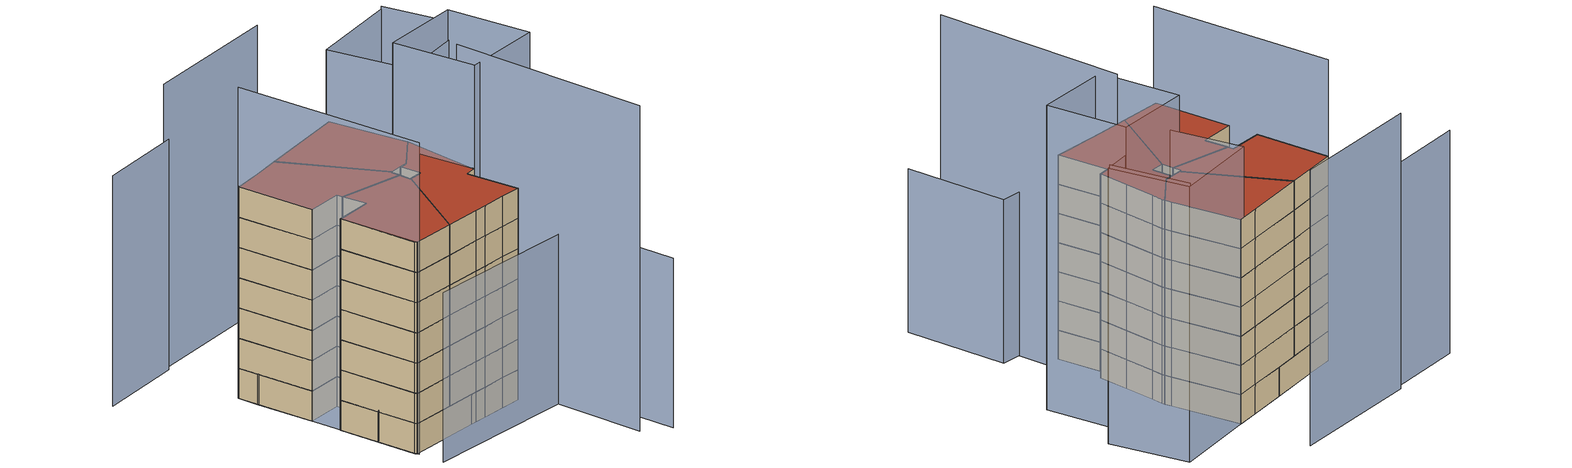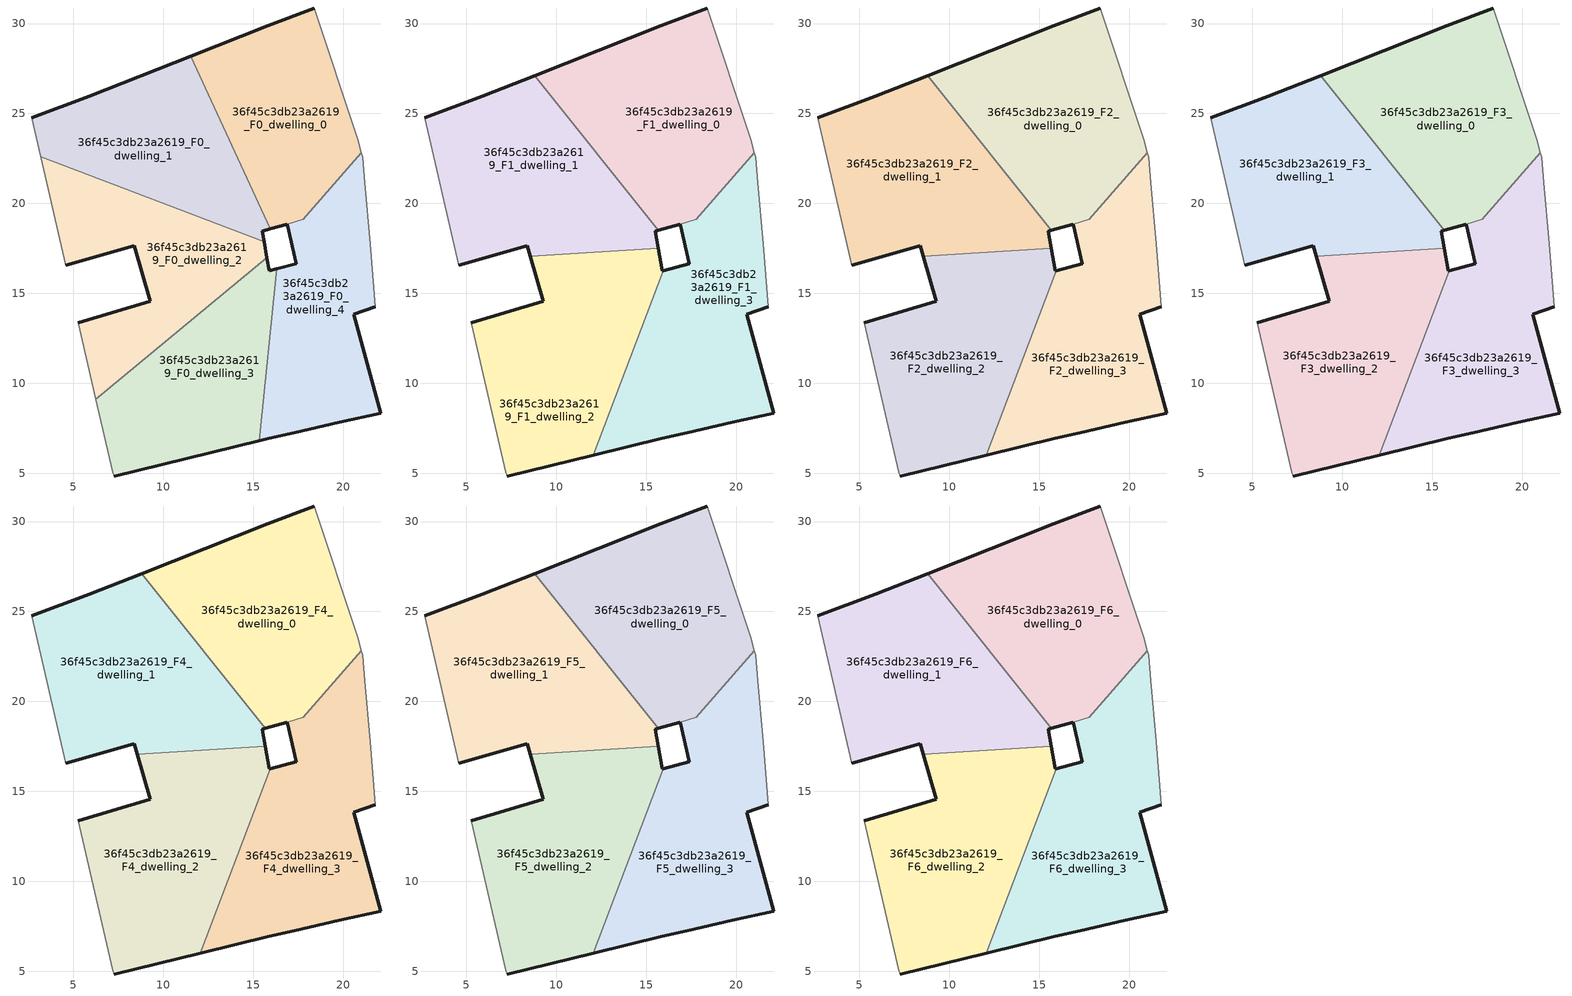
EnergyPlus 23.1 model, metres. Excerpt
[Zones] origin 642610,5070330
36f45c3db23a2619_F0_dwelling_0
 floor ground (EU_floor_Construction): 17.78,19.11 21.02,22.83 20.8,23.56 18.4,30.86 15.8,29.86 11.53,28.18 15.94,18.58 z0
 wall outside (EU_wall_Construction): 16.89,18.85 15.94,18.58 / 11.53,28.18 15.8,29.86 18.4,30.86 z0:3; 16.89,18.85,3 16.9,18.85,0 16.89,18.85,0
 wall adiabatic (EU_wall_Construction): 18.4,30.86 20.8,23.56 21.02,22.83 z0:3
 wall to 36f45c3db23a2619_F0_dwelling_4 (EU_wall_Construction): 21.02,22.83 17.78,19.11 16.9,18.85 z0:3
 wall to 36f45c3db23a2619_F0_dwelling_1 (EU_wall_Construction): 15.94,18.58 11.53,28.18 z0:3
36f45c3db23a2619_F0_dwelling_1
 floor ground (EU_floor_Construction): 15.6,17.86 15.49,18.46 15.94,18.58 11.53,28.18 5.89,25.96 2.69,24.76 3.19,22.59 z0
 wall outside (EU_wall_Construction): 15.94,18.58 15.49,18.46 15.6,17.86 / 2.69,24.76 5.89,25.96 11.53,28.18 z0:3
 wall adiabatic (EU_wall_Construction): 3.19,22.59 2.69,24.76 z0:3
 wall to 36f45c3db23a2619_F0_dwelling_2 (EU_wall_Construction): 15.6,17.86 3.19,22.59 z0:3
36f45c3db23a2619_F0_dwelling_2
 floor ground (EU_floor_Construction): 15.76,16.99 15.6,17.86 3.19,22.59 4.59,16.56 8.39,17.66 9.29,14.55 5.29,13.35 6.26,9.12 z0
 wall outside (EU_wall_Construction): 15.6,17.86 15.76,16.99 / 5.29,13.35 9.29,14.55 8.39,17.66 4.59,16.56 z0:3
 wall adiabatic (EU_wall_Construction): 4.59,16.56 3.19,22.59 / 6.26,9.12 5.29,13.35 z0:3
 wall to 36f45c3db23a2619_F0_dwelling_3 (EU_wall_Construction): 15.76,16.99 6.25,9.12 z0:3
36f45c3db23a2619_F0_dwelling_3
 floor ground (EU_floor_Construction): 15.35,6.81 16.31,16.36 15.89,16.25 15.76,16.99 6.26,9.12 7.19,5.05 7.28,4.85 z0
 wall outside (EU_wall_Construction): 15.76,16.99 15.89,16.25 16.31,16.36 / 15.35,6.81 7.28,4.85 z0:3
 wall adiabatic (EU_wall_Construction): 7.28,4.85 7.19,5.05 6.26,9.12 z0:3
 wall to 36f45c3db23a2619_F0_dwelling_4 (EU_wall_Construction): 16.31,16.36 15.35,6.81 z0:3
36f45c3db23a2619_F0_dwelling_4
 floor ground (EU_floor_Construction): 22.1,8.34 20.6,13.85 21.8,14.25 21.5,17.75 21.2,21.15 21.1,22.55 21.02,22.83 17.78,19.11 16.9,18.85 17.4,16.65 16.31,16.36 15.35,6.81 15.89,6.95 17.29,7.25 19.79,7.84 z0
 wall outside (EU_wall_Construction): 16.31,16.36 17.4,16.65 16.9,18.85 / 21.8,14.25 20.6,13.85 22.1,8.34 19.79,7.84 17.29,7.25 15.89,6.95 15.35,6.81 z0:3
 wall adiabatic (EU_wall_Construction): 21.02,22.83 21.1,22.55 21.2,21.15 21.5,17.75 21.8,14.25 z0:3
36f45c3db23a2619_F1_dwelling_0
 floor to 36f45c3db23a2619_F0_dwelling_0 (EU_floor_Construction): 17.78,19.11 21.02,22.83 20.8,23.56 18.4,30.86 15.8,29.86 11.53,28.18 15.94,18.58 z3
 floor to 36f45c3db23a2619_F0_dwelling_1 (EU_floor_Construction): 15.94,18.58 11.53,28.18 8.8,27.11 15.66,18.5 z3
 wall outside (EU_wall_Construction): 16.89,18.85 15.66,18.5 / 8.8,27.11 15.8,29.86 18.4,30.86 z3:6; 16.89,18.85,6 16.9,18.85,3 16.89,18.85,3
 wall adiabatic (EU_wall_Construction): 18.4,30.86 20.8,23.56 21.02,22.83 z3:6
 wall to 36f45c3db23a2619_F1_dwelling_3 (EU_wall_Construction): 21.02,22.83 17.78,19.11 16.9,18.85 z3:6
 wall to 36f45c3db23a2619_F1_dwelling_1 (EU_wall_Construction): 15.66,18.5 8.8,27.11 z3:6
36f45c3db23a2619_F1_dwelling_1
 floor to 36f45c3db23a2619_F0_dwelling_1 (EU_floor_Construction): 15.6,17.86 15.49,18.46 15.66,18.5 8.8,27.11 5.89,25.96 2.69,24.76 3.19,22.59 z3
 floor to 36f45c3db23a2619_F0_dwelling_2 (EU_floor_Construction): 15.67,17.5 15.6,17.86 3.19,22.59 4.59,16.56 8.39,17.66 8.56,17.06 z3
 wall outside (EU_wall_Construction): 2.69,24.76 5.89,25.96 8.8,27.11 / 15.66,18.5 15.49,18.46 15.67,17.5 / 8.56,17.06 8.39,17.66 4.59,16.56 z3:6
 wall adiabatic (EU_wall_Construction): 4.59,16.56 2.69,24.76 z3:6
 wall to 36f45c3db23a2619_F1_dwelling_2 (EU_wall_Construction): 15.67,17.5 8.56,17.06 z3:6
36f45c3db23a2619_F1_dwelling_2
 floor to 36f45c3db23a2619_F0_dwelling_2 (EU_floor_Construction): 15.76,16.99 15.67,17.5 8.56,17.06 9.29,14.55 5.28,13.35 6.25,9.12 z3
 floor to 36f45c3db23a2619_F0_dwelling_3 (EU_floor_Construction): 12.07,6.01 15.94,16.27 15.89,16.25 15.76,16.99 6.25,9.12 7.19,5.05 7.28,4.85 z3
 wall outside (EU_wall_Construction): 5.29,13.35 9.29,14.55 8.56,17.06 / 15.67,17.5 15.89,16.25 15.94,16.27 / 12.07,6.01 7.28,4.85 z3:6
 wall adiabatic (EU_wall_Construction): 7.28,4.85 7.19,5.05 5.29,13.35 z3:6
 wall to 36f45c3db23a2619_F1_dwelling_3 (EU_wall_Construction): 15.94,16.27 12.07,6.01 z3:6
36f45c3db23a2619_F1_dwelling_3
 floor to 36f45c3db23a2619_F0_dwelling_3 (EU_floor_Construction): 15.35,6.81 16.3,16.36 15.94,16.27 12.07,6.01 z3
 floor to 36f45c3db23a2619_F0_dwelling_4 (EU_floor_Construction): 19.79,7.84 16.3,16.36 15.35,6.81 15.89,6.95 17.29,7.25 z3; 22.1,8.34 20.6,13.85 21.8,14.25 21.5,17.75 21.2,21.15 21.1,22.55 21.02,22.83 17.78,19.11 16.9,18.85 17.4,16.65 16.3,16.36 19.79,7.84 z3
 wall outside (EU_wall_Construction): 15.94,16.27 17.4,16.65 16.9,18.85 / 21.8,14.25 20.6,13.85 22.1,8.34 19.79,7.84 17.29,7.25 15.89,6.95 12.07,6.01 z3:6
 wall adiabatic (EU_wall_Construction): 21.02,22.83 21.1,22.55 21.2,21.15 21.5,17.75 21.8,14.25 z3:6
36f45c3db23a2619_F2_dwelling_0
 floor to 36f45c3db23a2619_F1_dwelling_0 (EU_floor_Construction): 17.78,19.11 21.02,22.83 20.8,23.56 18.4,30.86 15.8,29.86 8.8,27.11 15.66,18.5 z6
 wall outside (EU_wall_Construction): 16.89,18.85 15.66,18.5 / 8.8,27.11 15.8,29.86 18.4,30.86 z6:9; 16.89,18.85,9 16.9,18.85,6 16.89,18.85,6
 wall adiabatic (EU_wall_Construction): 18.4,30.86 20.8,23.56 21.02,22.83 z6:9
 wall to 36f45c3db23a2619_F2_dwelling_3 (EU_wall_Construction): 21.02,22.83 17.78,19.11 16.9,18.85 z6:9
 wall to 36f45c3db23a2619_F2_dwelling_1 (EU_wall_Construction): 15.66,18.5 8.8,27.11 z6:9
36f45c3db23a2619_F2_dwelling_1
 floor to 36f45c3db23a2619_F1_dwelling_1 (EU_floor_Construction): 15.67,17.5 15.49,18.46 15.66,18.5 8.8,27.11 5.89,25.96 2.69,24.76 4.59,16.56 8.39,17.66 8.56,17.06 z6
 wall outside (EU_wall_Construction): 2.69,24.76 5.89,25.96 8.8,27.11 / 15.66,18.5 15.49,18.46 15.67,17.5 / 8.56,17.06 8.39,17.66 4.59,16.56 z6:9
 wall adiabatic (EU_wall_Construction): 4.59,16.56 2.69,24.76 z6:9
 wall to 36f45c3db23a2619_F2_dwelling_2 (EU_wall_Construction): 15.67,17.5 8.56,17.06 z6:9
36f45c3db23a2619_F2_dwelling_2
 floor to 36f45c3db23a2619_F1_dwelling_2 (EU_floor_Construction): 12.07,6.01 15.94,16.27 15.89,16.25 15.67,17.5 8.56,17.06 9.29,14.55 5.28,13.35 7.19,5.05 7.28,4.85 z6
 wall outside (EU_wall_Construction): 5.29,13.35 9.29,14.55 8.56,17.06 / 15.67,17.5 15.89,16.25 15.94,16.27 / 12.07,6.01 7.28,4.85 z6:9
 wall adiabatic (EU_wall_Construction): 7.28,4.85 7.19,5.05 5.29,13.35 z6:9
 wall to 36f45c3db23a2619_F2_dwelling_3 (EU_wall_Construction): 15.94,16.27 12.07,6.01 z6:9
36f45c3db23a2619_F2_dwelling_3
 floor to 36f45c3db23a2619_F1_dwelling_3 (EU_floor_Construction): 22.1,8.34 20.6,13.85 21.8,14.25 21.5,17.75 21.2,21.15 21.1,22.55 21.02,22.83 17.78,19.11 16.9,18.85 17.4,16.65 15.94,16.27 12.07,6.01 15.89,6.95 17.29,7.25 19.79,7.84 z6
 wall outside (EU_wall_Construction): 15.94,16.27 17.4,16.65 16.9,18.85 / 21.8,14.25 20.6,13.85 22.1,8.34 19.79,7.84 17.29,7.25 15.89,6.95 12.07,6.01 z6:9
 wall adiabatic (EU_wall_Construction): 21.02,22.83 21.1,22.55 21.2,21.15 21.5,17.75 21.8,14.25 z6:9
36f45c3db23a2619_F3_dwelling_0
 floor to 36f45c3db23a2619_F2_dwelling_0 (EU_floor_Construction): 17.78,19.11 21.02,22.83 20.8,23.56 18.4,30.86 15.8,29.86 8.8,27.11 15.66,18.5 z9
 wall outside (EU_wall_Construction): 16.89,18.85 15.66,18.5 / 8.8,27.11 15.8,29.86 18.4,30.86 z9:12; 16.89,18.85,12 16.9,18.85,9 16.89,18.85,9
 wall adiabatic (EU_wall_Construction): 18.4,30.86 20.8,23.56 21.02,22.83 z9:12
 wall to 36f45c3db23a2619_F3_dwelling_3 (EU_wall_Construction): 21.02,22.83 17.78,19.11 16.9,18.85 z9:12
 wall to 36f45c3db23a2619_F3_dwelling_1 (EU_wall_Construction): 15.66,18.5 8.8,27.11 z9:12
36f45c3db23a2619_F3_dwelling_1
 floor to 36f45c3db23a2619_F2_dwelling_1 (EU_floor_Construction): 15.67,17.5 15.49,18.46 15.66,18.5 8.8,27.11 5.89,25.96 2.69,24.76 4.59,16.56 8.39,17.66 8.56,17.06 z9
 wall outside (EU_wall_Construction): 2.69,24.76 5.89,25.96 8.8,27.11 / 15.66,18.5 15.49,18.46 15.67,17.5 / 8.56,17.06 8.39,17.66 4.59,16.56 z9:12
 wall adiabatic (EU_wall_Construction): 4.59,16.56 2.69,24.76 z9:12
 wall to 36f45c3db23a2619_F3_dwelling_2 (EU_wall_Construction): 15.67,17.5 8.56,17.06 z9:12
36f45c3db23a2619_F3_dwelling_2
 floor to 36f45c3db23a2619_F2_dwelling_2 (EU_floor_Construction): 12.07,6.01 15.94,16.27 15.89,16.25 15.67,17.5 8.56,17.06 9.29,14.55 5.28,13.35 7.19,5.05 7.28,4.85 z9
 wall outside (EU_wall_Construction): 5.29,13.35 9.29,14.55 8.56,17.06 / 15.67,17.5 15.89,16.25 15.94,16.27 / 12.07,6.01 7.28,4.85 z9:12
 wall adiabatic (EU_wall_Construction): 7.28,4.85 7.19,5.05 5.29,13.35 z9:12
 wall to 36f45c3db23a2619_F3_dwelling_3 (EU_wall_Construction): 15.94,16.27 12.07,6.01 z9:12
36f45c3db23a2619_F3_dwelling_3
 floor to 36f45c3db23a2619_F2_dwelling_3 (EU_floor_Construction): 22.1,8.34 20.6,13.85 21.8,14.25 21.5,17.75 21.2,21.15 21.1,22.55 21.02,22.83 17.78,19.11 16.9,18.85 17.4,16.65 15.94,16.27 12.07,6.01 15.89,6.95 17.29,7.25 19.79,7.84 z9
 wall outside (EU_wall_Construction): 15.94,16.27 17.4,16.65 16.9,18.85 / 21.8,14.25 20.6,13.85 22.1,8.34 19.79,7.84 17.29,7.25 15.89,6.95 12.07,6.01 z9:12
 wall adiabatic (EU_wall_Construction): 21.02,22.83 21.1,22.55 21.2,21.15 21.5,17.75 21.8,14.25 z9:12
36f45c3db23a2619_F4_dwelling_0
 floor to 36f45c3db23a2619_F3_dwelling_0 (EU_floor_Construction): 17.78,19.11 21.02,22.83 20.8,23.56 18.4,30.86 15.8,29.86 8.8,27.11 15.66,18.5 z12
 wall outside (EU_wall_Construction): 16.89,18.85 15.66,18.5 / 8.8,27.11 15.8,29.86 18.4,30.86 z12:15; 16.89,18.85,15 16.9,18.85,12 16.89,18.85,12
 wall adiabatic (EU_wall_Construction): 18.4,30.86 20.8,23.56 21.02,22.83 z12:15
 wall to 36f45c3db23a2619_F4_dwelling_3 (EU_wall_Construction): 21.02,22.83 17.78,19.11 16.9,18.85 z12:15
 wall to 36f45c3db23a2619_F4_dwelling_1 (EU_wall_Construction): 15.66,18.5 8.8,27.11 z12:15
36f45c3db23a2619_F4_dwelling_1
 floor to 36f45c3db23a2619_F3_dwelling_1 (EU_floor_Construction): 15.67,17.5 15.49,18.46 15.66,18.5 8.8,27.11 5.89,25.96 2.69,24.76 4.59,16.56 8.39,17.66 8.56,17.06 z12
 wall outside (EU_wall_Construction): 2.69,24.76 5.89,25.96 8.8,27.11 / 15.66,18.5 15.49,18.46 15.67,17.5 / 8.56,17.06 8.39,17.66 4.59,16.56 z12:15
 wall adiabatic (EU_wall_Construction): 4.59,16.56 2.69,24.76 z12:15
 wall to 36f45c3db23a2619_F4_dwelling_2 (EU_wall_Construction): 15.67,17.5 8.56,17.06 z12:15
36f45c3db23a2619_F4_dwelling_2
 floor to 36f45c3db23a2619_F3_dwelling_2 (EU_floor_Construction): 12.07,6.01 15.94,16.27 15.89,16.25 15.67,17.5 8.56,17.06 9.29,14.55 5.28,13.35 7.19,5.05 7.28,4.85 z12
 wall outside (EU_wall_Construction): 5.29,13.35 9.29,14.55 8.56,17.06 / 15.67,17.5 15.89,16.25 15.94,16.27 / 12.07,6.01 7.28,4.85 z12:15
 wall adiabatic (EU_wall_Construction): 7.28,4.85 7.19,5.05 5.29,13.35 z12:15
 wall to 36f45c3db23a2619_F4_dwelling_3 (EU_wall_Construction): 15.94,16.27 12.07,6.01 z12:15
36f45c3db23a2619_F4_dwelling_3
 floor to 36f45c3db23a2619_F3_dwelling_3 (EU_floor_Construction): 22.1,8.34 20.6,13.85 21.8,14.25 21.5,17.75 21.2,21.15 21.1,22.55 21.02,22.83 17.78,19.11 16.9,18.85 17.4,16.65 15.94,16.27 12.07,6.01 15.89,6.95 17.29,7.25 19.79,7.84 z12
 wall outside (EU_wall_Construction): 15.94,16.27 17.4,16.65 16.9,18.85 / 21.8,14.25 20.6,13.85 22.1,8.34 19.79,7.84 17.29,7.25 15.89,6.95 12.07,6.01 z12:15
 wall adiabatic (EU_wall_Construction): 21.02,22.83 21.1,22.55 21.2,21.15 21.5,17.75 21.8,14.25 z12:15
36f45c3db23a2619_F5_dwelling_0
 floor to 36f45c3db23a2619_F4_dwelling_0 (EU_floor_Construction): 17.78,19.11 21.02,22.83 20.8,23.56 18.4,30.86 15.8,29.86 8.8,27.11 15.66,18.5 z15
 wall outside (EU_wall_Construction): 16.89,18.85 15.66,18.5 / 8.8,27.11 15.8,29.86 18.4,30.86 z15:18; 16.89,18.85,18 16.9,18.85,15 16.89,18.85,15
 wall adiabatic (EU_wall_Construction): 18.4,30.86 20.8,23.56 21.02,22.83 z15:18
 wall to 36f45c3db23a2619_F5_dwelling_3 (EU_wall_Construction): 21.02,22.83 17.78,19.11 16.9,18.85 z15:18
 wall to 36f45c3db23a2619_F5_dwelling_1 (EU_wall_Construction): 15.66,18.5 8.8,27.11 z15:18
36f45c3db23a2619_F5_dwelling_1
 floor to 36f45c3db23a2619_F4_dwelling_1 (EU_floor_Construction): 15.67,17.5 15.49,18.46 15.66,18.5 8.8,27.11 5.89,25.96 2.69,24.76 4.59,16.56 8.39,17.66 8.56,17.06 z15
 wall outside (EU_wall_Construction): 2.69,24.76 5.89,25.96 8.8,27.11 / 15.66,18.5 15.49,18.46 15.67,17.5 / 8.56,17.06 8.39,17.66 4.59,16.56 z15:18
 wall adiabatic (EU_wall_Construction): 4.59,16.56 2.69,24.76 z15:18
 wall to 36f45c3db23a2619_F5_dwelling_2 (EU_wall_Construction): 15.67,17.5 8.56,17.06 z15:18
36f45c3db23a2619_F5_dwelling_2
 floor to 36f45c3db23a2619_F4_dwelling_2 (EU_floor_Construction): 12.07,6.01 15.94,16.27 15.89,16.25 15.67,17.5 8.56,17.06 9.29,14.55 5.28,13.35 7.19,5.05 7.28,4.85 z15
 wall outside (EU_wall_Construction): 5.29,13.35 9.29,14.55 8.56,17.06 / 15.67,17.5 15.89,16.25 15.94,16.27 / 12.07,6.01 7.28,4.85 z15:18
 wall adiabatic (EU_wall_Construction): 7.28,4.85 7.19,5.05 5.29,13.35 z15:18
 wall to 36f45c3db23a2619_F5_dwelling_3 (EU_wall_Construction): 15.94,16.27 12.07,6.01 z15:18
36f45c3db23a2619_F5_dwelling_3
 floor to 36f45c3db23a2619_F4_dwelling_3 (EU_floor_Construction): 22.1,8.34 20.6,13.85 21.8,14.25 21.5,17.75 21.2,21.15 21.1,22.55 21.02,22.83 17.78,19.11 16.9,18.85 17.4,16.65 15.94,16.27 12.07,6.01 15.89,6.95 17.29,7.25 19.79,7.84 z15
 wall outside (EU_wall_Construction): 15.94,16.27 17.4,16.65 16.9,18.85 / 21.8,14.25 20.6,13.85 22.1,8.34 19.79,7.84 17.29,7.25 15.89,6.95 12.07,6.01 z15:18
 wall adiabatic (EU_wall_Construction): 21.02,22.83 21.1,22.55 21.2,21.15 21.5,17.75 21.8,14.25 z15:18
36f45c3db23a2619_F6_dwelling_0
 floor to 36f45c3db23a2619_F5_dwelling_0 (EU_floor_Construction): 17.78,19.11 21.02,22.83 20.8,23.56 18.4,30.86 15.8,29.86 8.8,27.11 15.66,18.5 z18
 wall outside (EU_wall_Construction): 16.89,18.85 15.66,18.5 / 8.8,27.11 15.8,29.86 18.4,30.86 z18:21; 16.89,18.85,21 16.9,18.85,18 16.89,18.85,18
 wall adiabatic (EU_wall_Construction): 18.4,30.86 20.8,23.56 21.02,22.83 z18:21
 wall to 36f45c3db23a2619_F6_dwelling_3 (EU_wall_Construction): 21.02,22.83 17.78,19.11 16.9,18.85 z18:21
 wall to 36f45c3db23a2619_F6_dwelling_1 (EU_wall_Construction): 15.66,18.5 8.8,27.11 z18:21
 roof outside (EU_roof_Construction): 18.4,30.86 20.8,23.56 21.02,22.83 17.78,19.11 15.66,18.5 8.8,27.11 15.8,29.86 z21
36f45c3db23a2619_F6_dwelling_1
 floor to 36f45c3db23a2619_F5_dwelling_1 (EU_floor_Construction): 15.67,17.5 15.49,18.46 15.66,18.5 8.8,27.11 5.89,25.96 2.69,24.76 4.59,16.56 8.39,17.66 8.56,17.06 z18
 wall outside (EU_wall_Construction): 2.69,24.76 5.89,25.96 8.8,27.11 / 15.66,18.5 15.49,18.46 15.67,17.5 / 8.56,17.06 8.39,17.66 4.59,16.56 z18:21
 wall adiabatic (EU_wall_Construction): 4.59,16.56 2.69,24.76 z18:21
 wall to 36f45c3db23a2619_F6_dwelling_2 (EU_wall_Construction): 15.67,17.5 8.56,17.06 z18:21
 roof outside (EU_roof_Construction): 8.8,27.11 15.66,18.5 15.49,18.46 15.67,17.5 8.56,17.06 8.39,17.66 4.59,16.56 2.69,24.76 5.89,25.96 z21
36f45c3db23a2619_F6_dwelling_2
 floor to 36f45c3db23a2619_F5_dwelling_2 (EU_floor_Construction): 12.07,6.01 15.94,16.27 15.89,16.25 15.67,17.5 8.56,17.06 9.29,14.55 5.28,13.35 7.19,5.05 7.28,4.85 z18
 wall outside (EU_wall_Construction): 5.29,13.35 9.29,14.55 8.56,17.06 / 15.67,17.5 15.89,16.25 15.94,16.27 / 12.07,6.01 7.28,4.85 z18:21
 wall adiabatic (EU_wall_Construction): 7.28,4.85 7.19,5.05 5.29,13.35 z18:21
 wall to 36f45c3db23a2619_F6_dwelling_3 (EU_wall_Construction): 15.94,16.27 12.07,6.01 z18:21
 roof outside (EU_roof_Construction): 15.67,17.5 15.89,16.25 15.94,16.27 12.07,6.01 7.28,4.85 7.19,5.05 5.29,13.35 9.29,14.55 8.56,17.06 z21
36f45c3db23a2619_F6_dwelling_3
 floor to 36f45c3db23a2619_F5_dwelling_3 (EU_floor_Construction): 22.1,8.34 20.6,13.85 21.8,14.25 21.5,17.75 21.2,21.15 21.1,22.55 21.02,22.83 17.78,19.11 16.9,18.85 17.4,16.65 15.94,16.27 12.07,6.01 15.89,6.95 17.29,7.25 19.79,7.84 z18
 wall outside (EU_wall_Construction): 15.94,16.27 17.4,16.65 16.9,18.85 / 21.8,14.25 20.6,13.85 22.1,8.34 19.79,7.84 17.29,7.25 15.89,6.95 12.07,6.01 z18:21
 wall adiabatic (EU_wall_Construction): 21.02,22.83 21.1,22.55 21.2,21.15 21.5,17.75 21.8,14.25 z18:21
 roof outside (EU_roof_Construction): 21.1,22.55 21.2,21.15 21.5,17.75 21.8,14.25 20.6,13.85 22.1,8.34 19.79,7.84 17.29,7.25 15.89,6.95 12.07,6.01 15.94,16.27 17.4,16.65 16.9,18.85 17.78,19.11 21.02,22.83 z21
shading: 7.97,1.96 26.6,5.84 / 26.6,5.84 28.95,-5.43 z0:16.8; 2.69,24.76 7.38,4.69 z0:30.9; 1.88,33.7 -7.22,30.67 z0:22.9; 26.12,-4.05 22.09,17.12 z0:32.3; 27.8,25.36 30.34,16.72 / 30.34,16.72 21.81,14.22 / 21.81,14.22 19.27,22.85 / 19.27,22.85 27.8,25.36 z0:31.3; 16.54,38.86 1.59,34.07 / 17.88,30.66 27.71,34.56 / 27.71,34.56 30.93,26.46 / 30.93,26.46 21.1,22.55 / 21.1,22.55 17.88,30.66 z0:28.3; 30.71,26.46 27.56,34.5 z0:28.6
[Building]
EU S2 Campaign: North Axis=0; Terrain=City; Solar Distribution=FullExterior
[Site:Location]
Lyon-Bron: Latitude=45.75; Longitude=5; Time Zone=1; Elevation=198
[SizingPeriod:WeatherFileDays]
AnnualSizingPeriod: Begin Month=1; Begin Day of Month=1; End Month=12; End Day of Month=31; Day of Week for Start Day=Monday; Use Weather File Daylight Saving Period=No; Use Weather File Rain and Snow Indicators=No
[MATERIAL]
EU_InternalMass_Material: Roughness=MediumRough; Thickness=0.1; Conductivity=1; Density=1800; Specific Heat=900; Thermal Absorptance=0.9; Solar Absorptance=0.7; Visible Absorptance=0.7
[MATERIAL:NOMASS] Roughness=MediumRough; Thermal Absorptance=0.9; Solar Absorptance=0.7; Visible Absorptance=0.7
Name | Thermal Resistance
EU_wall_NoMass | 0.776494
EU_roof_NoMass | 0.486893
EU_floor_NoMass | 0.421597
[CONSTRUCTION]
EU_wall_Construction: EU_wall_NoMass
EU_roof_Construction: EU_roof_NoMass
EU_floor_Construction: EU_floor_NoMass
EU_InternalMass_Construction: EU_InternalMass_Material
[ZONE] Type=1; Multiplier=1; Ceiling Height=autocalculate; Floor Area=autocalculate; Part of Total Floor Area=Yes
Name | Volume
36f45c3db23a2619_F0_dwelling_0 | 202.592
36f45c3db23a2619_F1_dwelling_0 | 253.442
36f45c3db23a2619_F2_dwelling_0; 36f45c3db23a2619_F3_dwelling_0; 36f45c3db23a2619_F4_dwelling_0; 36f45c3db23a2619_F5_dwelling_0; 36f45c3db23a2619_F6_dwelling_0 | 253.443
36f45c3db23a2619_F0_dwelling_1 | 203.459
36f45c3db23a2619_F1_dwelling_1 | 254.767
36f45c3db23a2619_F2_dwelling_1; 36f45c3db23a2619_F3_dwelling_1; 36f45c3db23a2619_F4_dwelling_1; 36f45c3db23a2619_F5_dwelling_1; 36f45c3db23a2619_F6_dwelling_1 | 254.771
36f45c3db23a2619_F0_dwelling_2 | 203.432
36f45c3db23a2619_F1_dwelling_2 | 253.88
36f45c3db23a2619_F2_dwelling_2; 36f45c3db23a2619_F3_dwelling_2; 36f45c3db23a2619_F4_dwelling_2; 36f45c3db23a2619_F5_dwelling_2; 36f45c3db23a2619_F6_dwelling_2 | 253.887
36f45c3db23a2619_F0_dwelling_3 | 203.466
36f45c3db23a2619_F1_dwelling_3 | 255.181
36f45c3db23a2619_F2_dwelling_3; 36f45c3db23a2619_F3_dwelling_3; 36f45c3db23a2619_F4_dwelling_3; 36f45c3db23a2619_F5_dwelling_3; 36f45c3db23a2619_F6_dwelling_3 | 255.179
36f45c3db23a2619_F0_dwelling_4 | 204.335
[INTERNALMASS] Construction=EU_InternalMass_Construction
Name | Zone or ZoneList | Surface Area
36f45c3db23a2619_F0_dwelling_0_EU_InternalMass | 36f45c3db23a2619_F0_dwelling_0 | 67.5336
36f45c3db23a2619_F0_dwelling_1_EU_InternalMass | 36f45c3db23a2619_F0_dwelling_1 | 67.8197
36f45c3db23a2619_F0_dwelling_2_EU_InternalMass | 36f45c3db23a2619_F0_dwelling_2 | 67.8108
36f45c3db23a2619_F0_dwelling_3_EU_InternalMass | 36f45c3db23a2619_F0_dwelling_3 | 67.8221
36f45c3db23a2619_F0_dwelling_4_EU_InternalMass | 36f45c3db23a2619_F0_dwelling_4 | 68.1104
36f45c3db23a2619_F1_dwelling_0_EU_InternalMass | 36f45c3db23a2619_F1_dwelling_0 | 84.4841
36f45c3db23a2619_F1_dwelling_1_EU_InternalMass | 36f45c3db23a2619_F1_dwelling_1 | 84.9235
36f45c3db23a2619_F1_dwelling_2_EU_InternalMass | 36f45c3db23a2619_F1_dwelling_2 | 84.6292
36f45c3db23a2619_F1_dwelling_3_EU_InternalMass | 36f45c3db23a2619_F1_dwelling_3 | 85.0601
36f45c3db23a2619_F2_dwelling_0_EU_InternalMass | 36f45c3db23a2619_F2_dwelling_0 | 84.4841
36f45c3db23a2619_F2_dwelling_1_EU_InternalMass | 36f45c3db23a2619_F2_dwelling_1 | 84.9235
36f45c3db23a2619_F2_dwelling_2_EU_InternalMass | 36f45c3db23a2619_F2_dwelling_2 | 84.6292
36f45c3db23a2619_F2_dwelling_3_EU_InternalMass | 36f45c3db23a2619_F2_dwelling_3 | 85.0601
36f45c3db23a2619_F3_dwelling_0_EU_InternalMass | 36f45c3db23a2619_F3_dwelling_0 | 84.4841
36f45c3db23a2619_F3_dwelling_1_EU_InternalMass | 36f45c3db23a2619_F3_dwelling_1 | 84.9235
36f45c3db23a2619_F3_dwelling_2_EU_InternalMass | 36f45c3db23a2619_F3_dwelling_2 | 84.6292
36f45c3db23a2619_F3_dwelling_3_EU_InternalMass | 36f45c3db23a2619_F3_dwelling_3 | 85.0601
36f45c3db23a2619_F4_dwelling_0_EU_InternalMass | 36f45c3db23a2619_F4_dwelling_0 | 84.4841
36f45c3db23a2619_F4_dwelling_1_EU_InternalMass | 36f45c3db23a2619_F4_dwelling_1 | 84.9235
36f45c3db23a2619_F4_dwelling_2_EU_InternalMass | 36f45c3db23a2619_F4_dwelling_2 | 84.6292
36f45c3db23a2619_F4_dwelling_3_EU_InternalMass | 36f45c3db23a2619_F4_dwelling_3 | 85.0601
36f45c3db23a2619_F5_dwelling_0_EU_InternalMass | 36f45c3db23a2619_F5_dwelling_0 | 84.4841
36f45c3db23a2619_F5_dwelling_1_EU_InternalMass | 36f45c3db23a2619_F5_dwelling_1 | 84.9235
36f45c3db23a2619_F5_dwelling_2_EU_InternalMass | 36f45c3db23a2619_F5_dwelling_2 | 84.6292
36f45c3db23a2619_F5_dwelling_3_EU_InternalMass | 36f45c3db23a2619_F5_dwelling_3 | 85.0601
36f45c3db23a2619_F6_dwelling_0_EU_InternalMass | 36f45c3db23a2619_F6_dwelling_0 | 84.4841
36f45c3db23a2619_F6_dwelling_1_EU_InternalMass | 36f45c3db23a2619_F6_dwelling_1 | 84.9235
36f45c3db23a2619_F6_dwelling_2_EU_InternalMass | 36f45c3db23a2619_F6_dwelling_2 | 84.6292
36f45c3db23a2619_F6_dwelling_3_EU_InternalMass | 36f45c3db23a2619_F6_dwelling_3 | 85.0601
[OTHEREQUIPMENT] Fuel Type=Electricity; Design Level Calculation Method=Watts/Area; Power per Zone Floor Area=1; Fraction Latent=0; Fraction Radiant=0; Fraction Lost=0; Carbon Dioxide Generation Rate=0; EndUse Subcategory=EU_Step8_InternalGains
Name | Zone or ZoneList or Space or SpaceList | Schedule
EU_Step8_InternalGain_36f45c3db23a2619_F0_dwelling_0_f000 | 36f45c3db23a2619_F0_dwelling_0 | EU_Step8_GainSchedule_36f45c3db23a2619_F0_dwelling_0_f000
EU_Step8_InternalGain_36f45c3db23a2619_F0_dwelling_1_f000 | 36f45c3db23a2619_F0_dwelling_1 | EU_Step8_GainSchedule_36f45c3db23a2619_F0_dwelling_1_f000
EU_Step8_InternalGain_36f45c3db23a2619_F0_dwelling_2_f000 | 36f45c3db23a2619_F0_dwelling_2 | EU_Step8_GainSchedule_36f45c3db23a2619_F0_dwelling_2_f000
EU_Step8_InternalGain_36f45c3db23a2619_F0_dwelling_3_f000 | 36f45c3db23a2619_F0_dwelling_3 | EU_Step8_GainSchedule_36f45c3db23a2619_F0_dwelling_3_f000
EU_Step8_InternalGain_36f45c3db23a2619_F0_dwelling_4_f000 | 36f45c3db23a2619_F0_dwelling_4 | EU_Step8_GainSchedule_36f45c3db23a2619_F0_dwelling_4_f000
EU_Step8_InternalGain_36f45c3db23a2619_F1_dwelling_0_f000 | 36f45c3db23a2619_F1_dwelling_0 | EU_Step8_GainSchedule_36f45c3db23a2619_F1_dwelling_0_f000
EU_Step8_InternalGain_36f45c3db23a2619_F1_dwelling_1_f000 | 36f45c3db23a2619_F1_dwelling_1 | EU_Step8_GainSchedule_36f45c3db23a2619_F1_dwelling_1_f000
EU_Step8_InternalGain_36f45c3db23a2619_F1_dwelling_2_f000 | 36f45c3db23a2619_F1_dwelling_2 | EU_Step8_GainSchedule_36f45c3db23a2619_F1_dwelling_2_f000
EU_Step8_InternalGain_36f45c3db23a2619_F1_dwelling_3_f000 | 36f45c3db23a2619_F1_dwelling_3 | EU_Step8_GainSchedule_36f45c3db23a2619_F1_dwelling_3_f000
EU_Step8_InternalGain_36f45c3db23a2619_F2_dwelling_0_f000 | 36f45c3db23a2619_F2_dwelling_0 | EU_Step8_GainSchedule_36f45c3db23a2619_F2_dwelling_0_f000
EU_Step8_InternalGain_36f45c3db23a2619_F2_dwelling_1_f000 | 36f45c3db23a2619_F2_dwelling_1 | EU_Step8_GainSchedule_36f45c3db23a2619_F2_dwelling_1_f000
EU_Step8_InternalGain_36f45c3db23a2619_F2_dwelling_2_f000 | 36f45c3db23a2619_F2_dwelling_2 | EU_Step8_GainSchedule_36f45c3db23a2619_F2_dwelling_2_f000
EU_Step8_InternalGain_36f45c3db23a2619_F2_dwelling_3_f000 | 36f45c3db23a2619_F2_dwelling_3 | EU_Step8_GainSchedule_36f45c3db23a2619_F2_dwelling_3_f000
EU_Step8_InternalGain_36f45c3db23a2619_F3_dwelling_0_f000 | 36f45c3db23a2619_F3_dwelling_0 | EU_Step8_GainSchedule_36f45c3db23a2619_F3_dwelling_0_f000
EU_Step8_InternalGain_36f45c3db23a2619_F3_dwelling_1_f000 | 36f45c3db23a2619_F3_dwelling_1 | EU_Step8_GainSchedule_36f45c3db23a2619_F3_dwelling_1_f000
EU_Step8_InternalGain_36f45c3db23a2619_F3_dwelling_2_f000 | 36f45c3db23a2619_F3_dwelling_2 | EU_Step8_GainSchedule_36f45c3db23a2619_F3_dwelling_2_f000
EU_Step8_InternalGain_36f45c3db23a2619_F3_dwelling_3_f000 | 36f45c3db23a2619_F3_dwelling_3 | EU_Step8_GainSchedule_36f45c3db23a2619_F3_dwelling_3_f000
EU_Step8_InternalGain_36f45c3db23a2619_F4_dwelling_0_f000 | 36f45c3db23a2619_F4_dwelling_0 | EU_Step8_GainSchedule_36f45c3db23a2619_F4_dwelling_0_f000
EU_Step8_InternalGain_36f45c3db23a2619_F4_dwelling_1_f000 | 36f45c3db23a2619_F4_dwelling_1 | EU_Step8_GainSchedule_36f45c3db23a2619_F4_dwelling_1_f000
EU_Step8_InternalGain_36f45c3db23a2619_F4_dwelling_2_f000 | 36f45c3db23a2619_F4_dwelling_2 | EU_Step8_GainSchedule_36f45c3db23a2619_F4_dwelling_2_f000
EU_Step8_InternalGain_36f45c3db23a2619_F4_dwelling_3_f000 | 36f45c3db23a2619_F4_dwelling_3 | EU_Step8_GainSchedule_36f45c3db23a2619_F4_dwelling_3_f000
EU_Step8_InternalGain_36f45c3db23a2619_F5_dwelling_0_f000 | 36f45c3db23a2619_F5_dwelling_0 | EU_Step8_GainSchedule_36f45c3db23a2619_F5_dwelling_0_f000
EU_Step8_InternalGain_36f45c3db23a2619_F5_dwelling_1_f000 | 36f45c3db23a2619_F5_dwelling_1 | EU_Step8_GainSchedule_36f45c3db23a2619_F5_dwelling_1_f000
EU_Step8_InternalGain_36f45c3db23a2619_F5_dwelling_2_f000 | 36f45c3db23a2619_F5_dwelling_2 | EU_Step8_GainSchedule_36f45c3db23a2619_F5_dwelling_2_f000
EU_Step8_InternalGain_36f45c3db23a2619_F5_dwelling_3_f000 | 36f45c3db23a2619_F5_dwelling_3 | EU_Step8_GainSchedule_36f45c3db23a2619_F5_dwelling_3_f000
EU_Step8_InternalGain_36f45c3db23a2619_F6_dwelling_0_f000 | 36f45c3db23a2619_F6_dwelling_0 | EU_Step8_GainSchedule_36f45c3db23a2619_F6_dwelling_0_f000
EU_Step8_InternalGain_36f45c3db23a2619_F6_dwelling_1_f000 | 36f45c3db23a2619_F6_dwelling_1 | EU_Step8_GainSchedule_36f45c3db23a2619_F6_dwelling_1_f000
EU_Step8_InternalGain_36f45c3db23a2619_F6_dwelling_2_f000 | 36f45c3db23a2619_F6_dwelling_2 | EU_Step8_GainSchedule_36f45c3db23a2619_F6_dwelling_2_f000
EU_Step8_InternalGain_36f45c3db23a2619_F6_dwelling_3_f000 | 36f45c3db23a2619_F6_dwelling_3 | EU_Step8_GainSchedule_36f45c3db23a2619_F6_dwelling_3_f000
[ZONEVENTILATION:DESIGNFLOWRATE] Schedule=EU_AlwaysOn; Design Flow Rate Calculation Method=AirChanges/Hour; Air Changes per Hour=0.693814; Ventilation Type=Natural; Fan Pressure Rise=0; Fan Total Efficiency=1; Constant Term Coefficient=1; Temperature Term Coefficient=0; Velocity Term Coefficient=0; Velocity Squared Term Coefficient=0; Minimum Indoor Temperature=-100; Maximum Indoor Temperature=100; Delta Temperature=-100; Minimum Outdoor Temperature=-100; Maximum Outdoor Temperature=100; Maximum Wind Speed=40
Name | Zone or ZoneList or Space or SpaceList
EU_ConstantAir_36f45c3db23a2619_F0_dwelling_0 | 36f45c3db23a2619_F0_dwelling_0
EU_ConstantAir_36f45c3db23a2619_F0_dwelling_1 | 36f45c3db23a2619_F0_dwelling_1
EU_ConstantAir_36f45c3db23a2619_F0_dwelling_2 | 36f45c3db23a2619_F0_dwelling_2
EU_ConstantAir_36f45c3db23a2619_F0_dwelling_3 | 36f45c3db23a2619_F0_dwelling_3
EU_ConstantAir_36f45c3db23a2619_F0_dwelling_4 | 36f45c3db23a2619_F0_dwelling_4
EU_ConstantAir_36f45c3db23a2619_F1_dwelling_0 | 36f45c3db23a2619_F1_dwelling_0
EU_ConstantAir_36f45c3db23a2619_F1_dwelling_1 | 36f45c3db23a2619_F1_dwelling_1
EU_ConstantAir_36f45c3db23a2619_F1_dwelling_2 | 36f45c3db23a2619_F1_dwelling_2
EU_ConstantAir_36f45c3db23a2619_F1_dwelling_3 | 36f45c3db23a2619_F1_dwelling_3
EU_ConstantAir_36f45c3db23a2619_F2_dwelling_0 | 36f45c3db23a2619_F2_dwelling_0
EU_ConstantAir_36f45c3db23a2619_F2_dwelling_1 | 36f45c3db23a2619_F2_dwelling_1
EU_ConstantAir_36f45c3db23a2619_F2_dwelling_2 | 36f45c3db23a2619_F2_dwelling_2
EU_ConstantAir_36f45c3db23a2619_F2_dwelling_3 | 36f45c3db23a2619_F2_dwelling_3
EU_ConstantAir_36f45c3db23a2619_F3_dwelling_0 | 36f45c3db23a2619_F3_dwelling_0
EU_ConstantAir_36f45c3db23a2619_F3_dwelling_1 | 36f45c3db23a2619_F3_dwelling_1
EU_ConstantAir_36f45c3db23a2619_F3_dwelling_2 | 36f45c3db23a2619_F3_dwelling_2
EU_ConstantAir_36f45c3db23a2619_F3_dwelling_3 | 36f45c3db23a2619_F3_dwelling_3
EU_ConstantAir_36f45c3db23a2619_F4_dwelling_0 | 36f45c3db23a2619_F4_dwelling_0
EU_ConstantAir_36f45c3db23a2619_F4_dwelling_1 | 36f45c3db23a2619_F4_dwelling_1
EU_ConstantAir_36f45c3db23a2619_F4_dwelling_2 | 36f45c3db23a2619_F4_dwelling_2
EU_ConstantAir_36f45c3db23a2619_F4_dwelling_3 | 36f45c3db23a2619_F4_dwelling_3
EU_ConstantAir_36f45c3db23a2619_F5_dwelling_0 | 36f45c3db23a2619_F5_dwelling_0
EU_ConstantAir_36f45c3db23a2619_F5_dwelling_1 | 36f45c3db23a2619_F5_dwelling_1
EU_ConstantAir_36f45c3db23a2619_F5_dwelling_2 | 36f45c3db23a2619_F5_dwelling_2
EU_ConstantAir_36f45c3db23a2619_F5_dwelling_3 | 36f45c3db23a2619_F5_dwelling_3
EU_ConstantAir_36f45c3db23a2619_F6_dwelling_0 | 36f45c3db23a2619_F6_dwelling_0
EU_ConstantAir_36f45c3db23a2619_F6_dwelling_1 | 36f45c3db23a2619_F6_dwelling_1
EU_ConstantAir_36f45c3db23a2619_F6_dwelling_2 | 36f45c3db23a2619_F6_dwelling_2
EU_ConstantAir_36f45c3db23a2619_F6_dwelling_3 | 36f45c3db23a2619_F6_dwelling_3
[HVACTEMPLATE:THERMOSTAT] Constant Heating Setpoint=20; Constant Cooling Setpoint=50
EU_HeatOnly_36f45c3db23a2619_F0_dwelling_0; EU_HeatOnly_36f45c3db23a2619_F0_dwelling_1; EU_HeatOnly_36f45c3db23a2619_F0_dwelling_2; EU_HeatOnly_36f45c3db23a2619_F0_dwelling_3; EU_HeatOnly_36f45c3db23a2619_F0_dwelling_4; EU_HeatOnly_36f45c3db23a2619_F1_dwelling_0; EU_HeatOnly_36f45c3db23a2619_F1_dwelling_1; EU_HeatOnly_36f45c3db23a2619_F1_dwelling_2; EU_HeatOnly_36f45c3db23a2619_F1_dwelling_3; EU_HeatOnly_36f45c3db23a2619_F2_dwelling_0; EU_HeatOnly_36f45c3db23a2619_F2_dwelling_1; EU_HeatOnly_36f45c3db23a2619_F2_dwelling_2; EU_HeatOnly_36f45c3db23a2619_F2_dwelling_3; EU_HeatOnly_36f45c3db23a2619_F3_dwelling_0; EU_HeatOnly_36f45c3db23a2619_F3_dwelling_1; EU_HeatOnly_36f45c3db23a2619_F3_dwelling_2; EU_HeatOnly_36f45c3db23a2619_F3_dwelling_3; EU_HeatOnly_36f45c3db23a2619_F4_dwelling_0; EU_HeatOnly_36f45c3db23a2619_F4_dwelling_1; EU_HeatOnly_36f45c3db23a2619_F4_dwelling_2; EU_HeatOnly_36f45c3db23a2619_F4_dwelling_3; EU_HeatOnly_36f45c3db23a2619_F5_dwelling_0; EU_HeatOnly_36f45c3db23a2619_F5_dwelling_1; EU_HeatOnly_36f45c3db23a2619_F5_dwelling_2; EU_HeatOnly_36f45c3db23a2619_F5_dwelling_3; EU_HeatOnly_36f45c3db23a2619_F6_dwelling_0; EU_HeatOnly_36f45c3db23a2619_F6_dwelling_1; EU_HeatOnly_36f45c3db23a2619_F6_dwelling_2; EU_HeatOnly_36f45c3db23a2619_F6_dwelling_3
[HVACTEMPLATE:ZONE:IDEALLOADSAIRSYSTEM] System Availability Schedule=EU_AlwaysOn; Maximum Heating Supply Air Temperature=50; Minimum Cooling Supply Air Temperature=13; Maximum Heating Supply Air Humidity Ratio=0.0156; Minimum Cooling Supply Air Humidity Ratio=0.0077; Heating Limit=NoLimit; Cooling Limit=NoLimit; Heating Availability Schedule=EU_AlwaysOn; Cooling Availability Schedule=EU_CoolingOff; Dehumidification Control Type=ConstantSensibleHeatRatio; Cooling Sensible Heat Ratio=0.7; Dehumidification Setpoint=60; Humidification Control Type=None; Humidification Setpoint=30; Outdoor Air Method=None; Outdoor Air Flow Rate per Person=0.00944; Outdoor Air Flow Rate per Zone Floor Area=0; Outdoor Air Flow Rate per Zone=0; Demand Controlled Ventilation Type=None; Outdoor Air Economizer Type=NoEconomizer; Heat Recovery Type=None; Sensible Heat Recovery Effectiveness=0.7; Latent Heat Recovery Effectiveness=0.65
Name | Template Thermostat
36f45c3db23a2619_F0_dwelling_0 | EU_HeatOnly_36f45c3db23a2619_F0_dwelling_0
36f45c3db23a2619_F0_dwelling_1 | EU_HeatOnly_36f45c3db23a2619_F0_dwelling_1
36f45c3db23a2619_F0_dwelling_2 | EU_HeatOnly_36f45c3db23a2619_F0_dwelling_2
36f45c3db23a2619_F0_dwelling_3 | EU_HeatOnly_36f45c3db23a2619_F0_dwelling_3
36f45c3db23a2619_F0_dwelling_4 | EU_HeatOnly_36f45c3db23a2619_F0_dwelling_4
36f45c3db23a2619_F1_dwelling_0 | EU_HeatOnly_36f45c3db23a2619_F1_dwelling_0
36f45c3db23a2619_F1_dwelling_1 | EU_HeatOnly_36f45c3db23a2619_F1_dwelling_1
36f45c3db23a2619_F1_dwelling_2 | EU_HeatOnly_36f45c3db23a2619_F1_dwelling_2
36f45c3db23a2619_F1_dwelling_3 | EU_HeatOnly_36f45c3db23a2619_F1_dwelling_3
36f45c3db23a2619_F2_dwelling_0 | EU_HeatOnly_36f45c3db23a2619_F2_dwelling_0
36f45c3db23a2619_F2_dwelling_1 | EU_HeatOnly_36f45c3db23a2619_F2_dwelling_1
36f45c3db23a2619_F2_dwelling_2 | EU_HeatOnly_36f45c3db23a2619_F2_dwelling_2
36f45c3db23a2619_F2_dwelling_3 | EU_HeatOnly_36f45c3db23a2619_F2_dwelling_3
36f45c3db23a2619_F3_dwelling_0 | EU_HeatOnly_36f45c3db23a2619_F3_dwelling_0
36f45c3db23a2619_F3_dwelling_1 | EU_HeatOnly_36f45c3db23a2619_F3_dwelling_1
36f45c3db23a2619_F3_dwelling_2 | EU_HeatOnly_36f45c3db23a2619_F3_dwelling_2
36f45c3db23a2619_F3_dwelling_3 | EU_HeatOnly_36f45c3db23a2619_F3_dwelling_3
36f45c3db23a2619_F4_dwelling_0 | EU_HeatOnly_36f45c3db23a2619_F4_dwelling_0
36f45c3db23a2619_F4_dwelling_1 | EU_HeatOnly_36f45c3db23a2619_F4_dwelling_1
36f45c3db23a2619_F4_dwelling_2 | EU_HeatOnly_36f45c3db23a2619_F4_dwelling_2
36f45c3db23a2619_F4_dwelling_3 | EU_HeatOnly_36f45c3db23a2619_F4_dwelling_3
36f45c3db23a2619_F5_dwelling_0 | EU_HeatOnly_36f45c3db23a2619_F5_dwelling_0
36f45c3db23a2619_F5_dwelling_1 | EU_HeatOnly_36f45c3db23a2619_F5_dwelling_1
36f45c3db23a2619_F5_dwelling_2 | EU_HeatOnly_36f45c3db23a2619_F5_dwelling_2
36f45c3db23a2619_F5_dwelling_3 | EU_HeatOnly_36f45c3db23a2619_F5_dwelling_3
36f45c3db23a2619_F6_dwelling_0 | EU_HeatOnly_36f45c3db23a2619_F6_dwelling_0
36f45c3db23a2619_F6_dwelling_1 | EU_HeatOnly_36f45c3db23a2619_F6_dwelling_1
36f45c3db23a2619_F6_dwelling_2 | EU_HeatOnly_36f45c3db23a2619_F6_dwelling_2
36f45c3db23a2619_F6_dwelling_3 | EU_HeatOnly_36f45c3db23a2619_F6_dwelling_3
[SIZING:ZONE] Zone Cooling Design Supply Air Temperature Input Method=SupplyAirTemperature; Zone Cooling Design Supply Air Temperature=13; Zone Heating Design Supply Air Temperature Input Method=SupplyAirTemperature; Zone Heating Design Supply Air Temperature=50; Zone Cooling Design Supply Air Humidity Ratio=0.008; Zone Heating Design Supply Air Humidity Ratio=0.008; Cooling Design Air Flow Method=DesignDay; Cooling Design Air Flow Rate=0; Cooling Minimum Air Flow per Zone Floor Area=0.000762; Cooling Minimum Air Flow=0; Cooling Minimum Air Flow Fraction=0.2; Heating Design Air Flow Method=DesignDay; Heating Design Air Flow Rate=0; Heating Maximum Air Flow per Zone Floor Area=0.002032; Heating Maximum Air Flow=0.141576; Heating Maximum Air Flow Fraction=0.3; Account for Dedicated Outdoor Air System=No; Dedicated Outdoor Air System Control Strategy=NeutralSupplyAir; Dedicated Outdoor Air Low Setpoint Temperature for Design=autosize; Dedicated Outdoor Air High Setpoint Temperature for Design=autosize; Zone Load Sizing Method=Sensible Load Only No Latent Load; Zone Latent Cooling Design Supply Air Humidity Ratio Input Method=HumidityRatioDifference; Zone Cooling Design Supply Air Humidity Ratio Difference=0.005; Zone Latent Heating Design Supply Air Humidity Ratio Input Method=HumidityRatioDifference; Zone Humidification Design Supply Air Humidity Ratio Difference=0.005
36f45c3db23a2619_F0_dwelling_0; 36f45c3db23a2619_F0_dwelling_1; 36f45c3db23a2619_F0_dwelling_2; 36f45c3db23a2619_F0_dwelling_3; 36f45c3db23a2619_F0_dwelling_4; 36f45c3db23a2619_F1_dwelling_0; 36f45c3db23a2619_F1_dwelling_1; 36f45c3db23a2619_F1_dwelling_2; 36f45c3db23a2619_F1_dwelling_3; 36f45c3db23a2619_F2_dwelling_0; 36f45c3db23a2619_F2_dwelling_1; 36f45c3db23a2619_F2_dwelling_2; 36f45c3db23a2619_F2_dwelling_3; 36f45c3db23a2619_F3_dwelling_0; 36f45c3db23a2619_F3_dwelling_1; 36f45c3db23a2619_F3_dwelling_2; 36f45c3db23a2619_F3_dwelling_3; 36f45c3db23a2619_F4_dwelling_0; 36f45c3db23a2619_F4_dwelling_1; 36f45c3db23a2619_F4_dwelling_2; 36f45c3db23a2619_F4_dwelling_3; 36f45c3db23a2619_F5_dwelling_0; 36f45c3db23a2619_F5_dwelling_1; 36f45c3db23a2619_F5_dwelling_2; 36f45c3db23a2619_F5_dwelling_3; 36f45c3db23a2619_F6_dwelling_0; 36f45c3db23a2619_F6_dwelling_1; 36f45c3db23a2619_F6_dwelling_2; 36f45c3db23a2619_F6_dwelling_3
[SCHEDULE:CONSTANT]
Name | Hourly Value
EU_AlwaysOn | 1
EU_CoolingOff | 0
[SCHEDULE:FILE] Column Number=1; Rows to Skip at Top=0; Number of Hours of Data=8760; Column Separator=Comma; Interpolate to Timestep=No; Minutes per Item=60; Adjust Schedule for Daylight Savings=Yes
Name | File
EU_Step8_GainSchedule_36f45c3db23a2619_F0_dwelling_0_f000 | ../../schedules/36f45c3db23a2619/36f45c3db23a2619_F0_dwelling_0_f000_gain.csv
EU_Step8_GainSchedule_36f45c3db23a2619_F0_dwelling_1_f000 | ../../schedules/36f45c3db23a2619/36f45c3db23a2619_F0_dwelling_1_f000_gain.csv
EU_Step8_GainSchedule_36f45c3db23a2619_F0_dwelling_2_f000 | ../../schedules/36f45c3db23a2619/36f45c3db23a2619_F0_dwelling_2_f000_gain.csv
EU_Step8_GainSchedule_36f45c3db23a2619_F0_dwelling_3_f000 | ../../schedules/36f45c3db23a2619/36f45c3db23a2619_F0_dwelling_3_f000_gain.csv
EU_Step8_GainSchedule_36f45c3db23a2619_F0_dwelling_4_f000 | ../../schedules/36f45c3db23a2619/36f45c3db23a2619_F0_dwelling_4_f000_gain.csv
EU_Step8_GainSchedule_36f45c3db23a2619_F1_dwelling_0_f000 | ../../schedules/36f45c3db23a2619/36f45c3db23a2619_F1_dwelling_0_f000_gain.csv
EU_Step8_GainSchedule_36f45c3db23a2619_F1_dwelling_1_f000 | ../../schedules/36f45c3db23a2619/36f45c3db23a2619_F1_dwelling_1_f000_gain.csv
EU_Step8_GainSchedule_36f45c3db23a2619_F1_dwelling_2_f000 | ../../schedules/36f45c3db23a2619/36f45c3db23a2619_F1_dwelling_2_f000_gain.csv
EU_Step8_GainSchedule_36f45c3db23a2619_F1_dwelling_3_f000 | ../../schedules/36f45c3db23a2619/36f45c3db23a2619_F1_dwelling_3_f000_gain.csv
EU_Step8_GainSchedule_36f45c3db23a2619_F2_dwelling_0_f000 | ../../schedules/36f45c3db23a2619/36f45c3db23a2619_F2_dwelling_0_f000_gain.csv
EU_Step8_GainSchedule_36f45c3db23a2619_F2_dwelling_1_f000 | ../../schedules/36f45c3db23a2619/36f45c3db23a2619_F2_dwelling_1_f000_gain.csv
EU_Step8_GainSchedule_36f45c3db23a2619_F2_dwelling_2_f000 | ../../schedules/36f45c3db23a2619/36f45c3db23a2619_F2_dwelling_2_f000_gain.csv
EU_Step8_GainSchedule_36f45c3db23a2619_F2_dwelling_3_f000 | ../../schedules/36f45c3db23a2619/36f45c3db23a2619_F2_dwelling_3_f000_gain.csv
EU_Step8_GainSchedule_36f45c3db23a2619_F3_dwelling_0_f000 | ../../schedules/36f45c3db23a2619/36f45c3db23a2619_F3_dwelling_0_f000_gain.csv
EU_Step8_GainSchedule_36f45c3db23a2619_F3_dwelling_1_f000 | ../../schedules/36f45c3db23a2619/36f45c3db23a2619_F3_dwelling_1_f000_gain.csv
EU_Step8_GainSchedule_36f45c3db23a2619_F3_dwelling_2_f000 | ../../schedules/36f45c3db23a2619/36f45c3db23a2619_F3_dwelling_2_f000_gain.csv
EU_Step8_GainSchedule_36f45c3db23a2619_F3_dwelling_3_f000 | ../../schedules/36f45c3db23a2619/36f45c3db23a2619_F3_dwelling_3_f000_gain.csv
EU_Step8_GainSchedule_36f45c3db23a2619_F4_dwelling_0_f000 | ../../schedules/36f45c3db23a2619/36f45c3db23a2619_F4_dwelling_0_f000_gain.csv
EU_Step8_GainSchedule_36f45c3db23a2619_F4_dwelling_1_f000 | ../../schedules/36f45c3db23a2619/36f45c3db23a2619_F4_dwelling_1_f000_gain.csv
EU_Step8_GainSchedule_36f45c3db23a2619_F4_dwelling_2_f000 | ../../schedules/36f45c3db23a2619/36f45c3db23a2619_F4_dwelling_2_f000_gain.csv
EU_Step8_GainSchedule_36f45c3db23a2619_F4_dwelling_3_f000 | ../../schedules/36f45c3db23a2619/36f45c3db23a2619_F4_dwelling_3_f000_gain.csv
EU_Step8_GainSchedule_36f45c3db23a2619_F5_dwelling_0_f000 | ../../schedules/36f45c3db23a2619/36f45c3db23a2619_F5_dwelling_0_f000_gain.csv
EU_Step8_GainSchedule_36f45c3db23a2619_F5_dwelling_1_f000 | ../../schedules/36f45c3db23a2619/36f45c3db23a2619_F5_dwelling_1_f000_gain.csv
EU_Step8_GainSchedule_36f45c3db23a2619_F5_dwelling_2_f000 | ../../schedules/36f45c3db23a2619/36f45c3db23a2619_F5_dwelling_2_f000_gain.csv
EU_Step8_GainSchedule_36f45c3db23a2619_F5_dwelling_3_f000 | ../../schedules/36f45c3db23a2619/36f45c3db23a2619_F5_dwelling_3_f000_gain.csv
EU_Step8_GainSchedule_36f45c3db23a2619_F6_dwelling_0_f000 | ../../schedules/36f45c3db23a2619/36f45c3db23a2619_F6_dwelling_0_f000_gain.csv
EU_Step8_GainSchedule_36f45c3db23a2619_F6_dwelling_1_f000 | ../../schedules/36f45c3db23a2619/36f45c3db23a2619_F6_dwelling_1_f000_gain.csv
EU_Step8_GainSchedule_36f45c3db23a2619_F6_dwelling_2_f000 | ../../schedules/36f45c3db23a2619/36f45c3db23a2619_F6_dwelling_2_f000_gain.csv
EU_Step8_GainSchedule_36f45c3db23a2619_F6_dwelling_3_f000 | ../../schedules/36f45c3db23a2619/36f45c3db23a2619_F6_dwelling_3_f000_gain.csv
